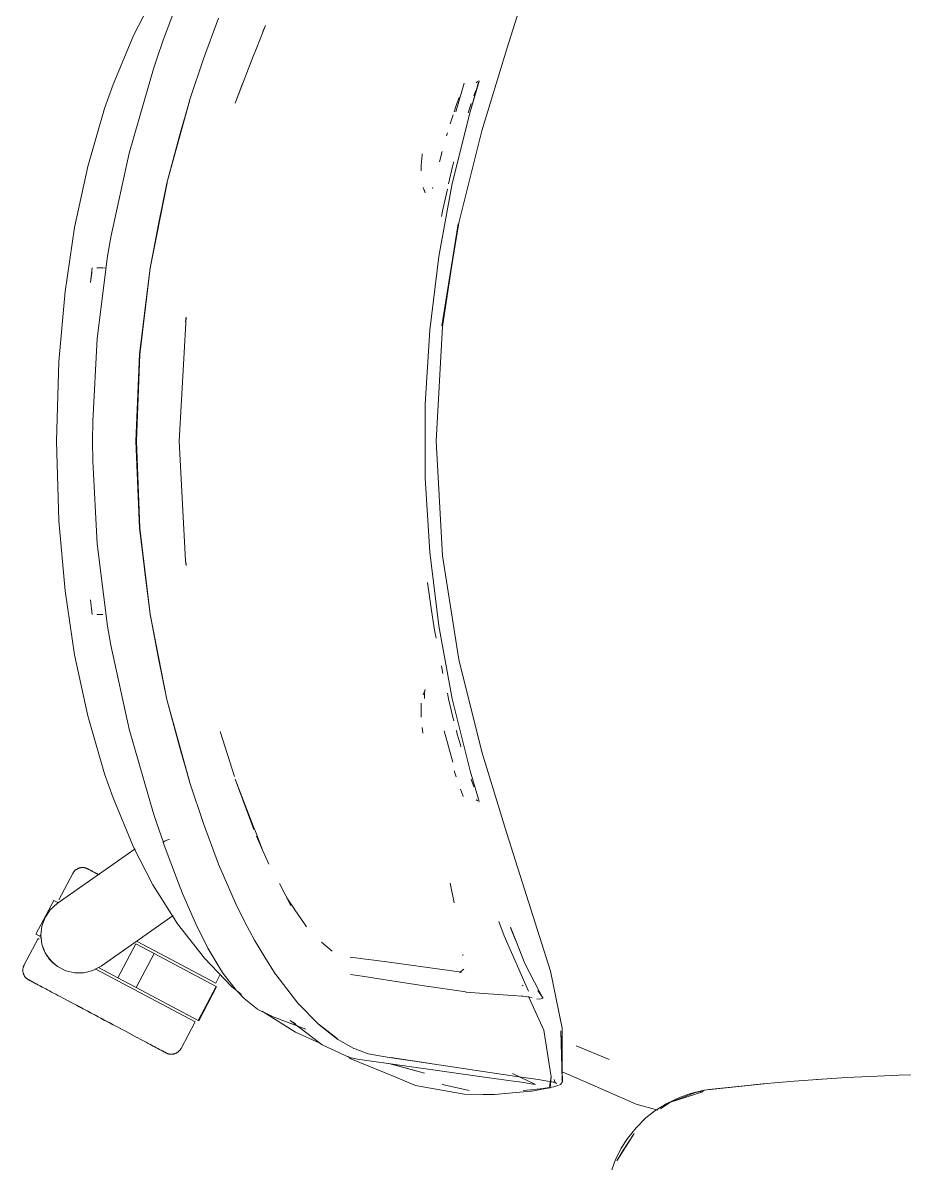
# Model space of a CAD drawing. Header units: millimetres. Extents: x 155927 to 326028, y -36033 to 97293.
# Drawn here: x 185193.5 to 185515.7, y 30465.7 to 30882.9 of the extents above; entities that cross this region are included whole.
import ezdxf

# ---------------------------------------------------------------- set-up
doc = ezdxf.new("R2010")
doc.units = ezdxf.units.MM
doc.header["$MEASUREMENT"] = 0
doc.layers.add('G-IMPT', color=8, linetype='CONTINUOUS', lineweight=9)
doc.layers.add('I-FURN', color=8, linetype='CONTINUOUS', lineweight=9)

msp = doc.modelspace()

# ---------------------------------------------------------------- linework, layer by layer
at = {"layer": 'G-IMPT'}
for p, q in [((185370.45, 30873.41), (185386.44, 30923.65)), ((185233.98, 30878.29), (185241.07, 30892.07)), ((185244.79, 30876.5), (185250.39, 30891.57)), ((185259.56, 30869.72), (185265.02, 30884.6)), ((185278.53, 30872.64), (185282.25, 30881.96)), ((185282.25, 30881.96), (185281.25, 30879.72)), ((185226.46, 30860.32), (185233.98, 30878.29)), ((185244.79, 30876.5), (185242.45, 30869.67)), ((185271.15, 30853.46), (185277.86, 30870.91)), ((185277.86, 30870.91), (185278.53, 30872.64)), ((185361.27, 30843.43), (185370.45, 30873.41)), ((185241.25, 30866.07), (185242.45, 30869.67)), ((185259.56, 30869.72), (185254.55, 30854.8)), ((185241.25, 30866.07), (185232.31, 30835.24)), ((185226.46, 30860.32), (185223.39, 30851.58)), ((185271.15, 30853.46), (185273.87, 30860.89)), ((185351.85, 30850.38), (185354.88, 30860.81)), ((185357.04, 30850.38), (185360.31, 30861.6)), ((185357.04, 30850.38), (185360.15, 30861.2)), ((185357.04, 30850.38), (185360.1, 30860.91)), ((185358.77, 30857.13), (185359.16, 30858.2)), ((185359.22, 30861.06), (185359.83, 30861.45)), ((185359.22, 30861.06), (185359.43, 30861.21)), ((185360.1, 30860.91), (185360.15, 30861.2)), ((185360.31, 30861.6), (185360.18, 30861.85)), ((185246.17, 30824.3), (185254.55, 30854.8)), ((185246.17, 30824.3), (185254.6, 30854.71)), ((185250.82, 30841.55), (185254.6, 30854.71)), ((185352.97, 30855.56), (185352.21, 30853.4)), ((185358.42, 30856.16), (185358.77, 30857.13)), ((185223.39, 30851.58), (185217.22, 30830.34)), ((185350.49, 30824.06), (185357.04, 30850.38)), ((185351.95, 30852.68), (185351.18, 30850.37)), ((185351.95, 30852.68), (185352.21, 30853.4)), ((185356.41, 30850.38), (185356.26, 30849.92)), ((185356.41, 30850.38), (185357.15, 30852.61)), ((185357.43, 30853.41), (185357.15, 30852.61)), ((185350.56, 30848.46), (185349.77, 30845.97)), ((185350.8, 30849.24), (185350.56, 30848.46)), ((185250.82, 30841.55), (185246.17, 30824.3)), ((185348.78, 30842.67), (185348.45, 30841.55)), ((185361.27, 30843.43), (185352.95, 30809.75)), ((185225.64, 30804.45), (185232.31, 30835.24)), ((185339.17, 30830.82), (185339.45, 30834.53)), ((185339.45, 30834.53), (185339.48, 30835.01)), ((185346.87, 30835.88), (185345.88, 30832.02)), ((185346.87, 30835.88), (185346.48, 30834.35)), ((185217.22, 30830.34), (185212.4, 30807.98)), ((185339.17, 30830.82), (185339.07, 30829.45)), ((185339.07, 30828.75), (185339.07, 30829.45)), ((185349.17, 30824.05), (185350.72, 30830.8)), ((185350.72, 30830.8), (185351.06, 30832.08)), ((185239.99, 30793.18), (185246.21, 30824.42)), ((185246.21, 30824.42), (185240, 30793.25)), ((185246.17, 30824.3), (185243.09, 30809.28)), ((185340.61, 30820.66), (185339.92, 30822.61)), ((185340.61, 30820.66), (185340.39, 30821.71)), ((185343.28, 30822.26), (185343.41, 30822.67)), ((185350.49, 30824.06), (185345.56, 30797.4)), ((185347.01, 30814.65), (185348.72, 30822.07)), ((185346.54, 30812.02), (185347.01, 30814.65)), ((185208.91, 30784.56), (185212.4, 30807.98)), ((185239.99, 30793.18), (185243.09, 30809.28)), ((185352.95, 30809.75), (185346.7, 30772.01)), ((185346.7, 30772.01), (185352.69, 30809.37)), ((185346.96, 30771.83), (185352.69, 30809.37)), ((185224.46, 30797.53), (185225.64, 30804.45)), ((185220.65, 30767.36), (185224.46, 30797.53)), ((185345.56, 30797.4), (185342.26, 30770.48)), ((185218.81, 30793.26), (185218.16, 30787.85)), ((185218.73, 30791.61), (185218.16, 30787.85)), ((185220.57, 30793.29), (185222.67, 30793.22)), ((185220.57, 30793.29), (185220.68, 30793.29)), ((185223.91, 30793.17), (185222.67, 30793.22)), ((185236.17, 30761.66), (185240, 30793.25)), ((185236.21, 30761.62), (185239.99, 30793.18)), ((185238.05, 30777.7), (185239.99, 30793.18)), ((185206.65, 30758.99), (185208.91, 30784.56)), ((185238.05, 30777.7), (185236.21, 30761.62)), ((185250.66, 30729.85), (185253.17, 30775.19)), ((185253.17, 30775.19), (185252.94, 30773.57)), ((185252.94, 30773.57), (185253.17, 30774.88)), ((185253.21, 30775.12), (185253.17, 30774.88)), ((185340.61, 30743.41), (185342.26, 30770.48)), ((185346.96, 30771.83), (185344.6, 30729.85)), ((185219.03, 30737.16), (185220.65, 30767.36)), ((185205.8, 30729.85), (185206.65, 30758.99)), ((185234.84, 30729.85), (185236.17, 30761.66)), ((185236.21, 30761.62), (185235.07, 30729.85)), ((185236.21, 30761.62), (185235.54, 30746.73)), ((185235.54, 30746.73), (185235.07, 30729.85)), ((185340.61, 30716.29), (185340.61, 30743.41)), ((185219.03, 30737.16), (185218.94, 30729.85)), ((185206.65, 30700.7), (185205.8, 30729.85)), ((185219.03, 30722.53), (185218.94, 30729.85)), ((185236.17, 30698.03), (185234.84, 30729.85)), ((185235.54, 30712.96), (185235.07, 30729.85)), ((185236.21, 30698.07), (185235.07, 30729.85)), ((185250.61, 30729.85), (185252.94, 30686.12)), ((185250.66, 30729.85), (185252.94, 30686.12)), ((185346.96, 30687.86), (185344.6, 30729.85)), ((185219.03, 30722.53), (185220.65, 30692.33)), ((185340.61, 30716.29), (185342.26, 30689.21)), ((185235.54, 30712.96), (185236.21, 30698.07)), ((185208.91, 30675.13), (185206.65, 30700.7)), ((185236.17, 30698.03), (185240, 30666.44)), ((185236.21, 30698.07), (185239.99, 30666.52)), ((185236.21, 30698.07), (185238.05, 30681.99)), ((185220.65, 30692.33), (185224.46, 30662.16)), ((185345.56, 30662.3), (185342.26, 30689.21)), ((185352.95, 30649.94), (185346.96, 30687.86)), ((185252.94, 30686.12), (185253.2, 30684.34)), ((185252.94, 30686.12), (185253.17, 30684.81)), ((185253.21, 30684.57), (185253.17, 30684.81)), ((185239.99, 30666.52), (185238.05, 30681.99)), ((185212.4, 30651.71), (185208.91, 30675.13)), ((185341.65, 30676.45), (185341.46, 30678.11)), ((185342.94, 30667.92), (185341.65, 30676.45)), ((185218.81, 30666.43), (185218.16, 30671.85)), ((185222.67, 30666.47), (185220.57, 30666.4)), ((185220.57, 30666.4), (185220.68, 30666.4)), ((185246.17, 30635.39), (185239.99, 30666.52)), ((185239.99, 30666.52), (185243.09, 30650.41)), ((185246.17, 30635.39), (185240, 30666.44)), ((185342.94, 30667.92), (185343.79, 30662.3)), ((185224.46, 30662.16), (185225.64, 30655.24)), ((185343.79, 30662.3), (185344.04, 30660.67)), ((185350.49, 30635.63), (185345.56, 30662.3)), ((185344.59, 30657.77), (185344.04, 30660.67)), ((185232.31, 30624.45), (185225.64, 30655.24)), ((185217.22, 30629.35), (185212.4, 30651.71)), ((185246.17, 30635.39), (185243.09, 30650.41)), ((185352.95, 30649.94), (185361.27, 30616.26)), ((185346.52, 30647.66), (185347.05, 30644.85)), ((185340.61, 30639.03), (185339.92, 30637.08)), ((185340.39, 30637.8), (185340.36, 30635.68)), ((185340.39, 30637.99), (185340.61, 30639.03)), ((185348.72, 30637.62), (185349.17, 30635.64)), ((185250.82, 30618.14), (185246.17, 30635.39)), ((185246.17, 30635.39), (185254.55, 30604.89)), ((185246.17, 30635.39), (185254.6, 30604.98)), ((185339.07, 30633.98), (185339.15, 30628.92)), ((185339.07, 30633.98), (185339.07, 30631.19)), ((185340.35, 30635.82), (185340.36, 30635.68)), ((185350.72, 30628.89), (185349.17, 30635.64)), ((185350.49, 30635.63), (185357.04, 30609.31)), ((185223.39, 30608.11), (185217.22, 30629.35)), ((185339.15, 30628.92), (185339.07, 30631.19)), ((185350.72, 30628.89), (185351.06, 30627.6)), ((185232.31, 30624.45), (185241.25, 30593.62)), ((185339.47, 30625.13), (185339.68, 30623.03)), ((185265.62, 30623.7), (185266.7, 30620.27)), ((185265.62, 30623.7), (185270.87, 30607.22)), ((185350.75, 30612.41), (185347.55, 30623.85)), ((185352.03, 30623.87), (185351.98, 30624.05)), ((185352.34, 30622.73), (185352.03, 30623.87)), ((185352.34, 30622.73), (185353.46, 30618.74)), ((185250.82, 30618.14), (185254.6, 30604.98)), ((185353.46, 30618.74), (185353.66, 30618.05)), ((185370.45, 30586.29), (185361.27, 30616.26)), ((185223.39, 30608.11), (185226.46, 30599.37)), ((185351.2, 30609.32), (185351.92, 30607.1)), ((185357.04, 30609.31), (185360.11, 30598.88)), ((185254.55, 30604.89), (185259.56, 30589.97)), ((185271.15, 30606.23), (185277.97, 30587.82)), ((185271.15, 30606.23), (185277.86, 30588.78)), ((185358.2, 30604.11), (185357.46, 30606.21)), ((185358.2, 30604.11), (185358.44, 30603.45)), ((185226.46, 30599.37), (185233.98, 30581.4)), ((185353.91, 30601.56), (185353.54, 30602.57)), ((185353.91, 30601.56), (185354.53, 30599.9)), ((185359.22, 30598.63), (185359.43, 30598.48)), ((185359.22, 30598.63), (185359.83, 30598.24)), ((185360.18, 30598.61), (185360.11, 30598.88)), ((185360.25, 30598.31), (185360.18, 30598.61)), ((185360.22, 30597.85), (185360.31, 30598.09)), ((185360.31, 30598.09), (185360.25, 30598.31)), ((185241.25, 30593.62), (185242.45, 30590.02)), ((185244.86, 30583.08), (185242.45, 30590.02)), ((185265.02, 30575.09), (185259.56, 30589.97)), ((185277.86, 30588.78), (185278.53, 30587.05)), ((185281.25, 30579.97), (185278.53, 30587.05)), ((185244.82, 30583.09), (185244.85, 30583.22)), ((185250.39, 30568.12), (185244.82, 30583.09)), ((185244.85, 30583.22), (185245.26, 30583.49)), ((185244.85, 30583.22), (185244.86, 30583.26)), ((185244.85, 30583.22), (185244.86, 30583.08)), ((185245.26, 30583.49), (185244.86, 30583.26)), ((185246.09, 30583.87), (185245.26, 30583.49)), ((185245.44, 30583.59), (185245.26, 30583.49)), ((185246.09, 30583.87), (185245.44, 30583.59)), ((185246.09, 30583.87), (185247.14, 30584.29)), ((185246.09, 30583.87), (185246.55, 30584.07)), ((185247.14, 30584.29), (185246.55, 30584.07)), ((185281.25, 30579.97), (185278.94, 30585.42)), ((185370.45, 30586.29), (185386.44, 30536.04)), ((185241.07, 30567.62), (185233.98, 30581.4)), ((185283.45, 30575.13), (185281.25, 30579.97)), ((185265.02, 30575.09), (185271.2, 30560.87)), ((185250.05, 30553.33), (185241.07, 30567.62)), ((185251.87, 30564.44), (185250.39, 30568.12)), ((185287.33, 30568.06), (185291.5, 30559.98)), ((185349.73, 30568.17), (185351.14, 30560.92)), ((185256.64, 30553.48), (185251.87, 30564.44)), ((185290, 30562.75), (185292.56, 30559)), ((185290, 30562.75), (185291.5, 30559.98)), ((185274.58, 30554.14), (185271.2, 30560.87)), ((185292.56, 30559), (185292.95, 30558.42)), ((185292.95, 30558.42), (185296.45, 30553.28)), ((185250.05, 30553.33), (185259.85, 30540.73)), ((185256.86, 30553.04), (185256.64, 30553.48)), ((185256.64, 30553.48), (185261.17, 30544.43)), ((185256.64, 30553.48), (185260.86, 30545.03)), ((185274.58, 30554.14), (185278.15, 30547.35)), ((185296.45, 30553.28), (185297.2, 30552.18)), ((185367.47, 30554.11), (185369.46, 30548.87)), ((185256.86, 30553.04), (185261.17, 30544.43)), ((185373.76, 30547.23), (185371.74, 30552.13)), ((185371.74, 30552.13), (185373.77, 30547.02)), ((185373.77, 30547.02), (185371.97, 30551.56)), ((185261.17, 30544.43), (185260.86, 30545.03)), ((185281.92, 30541.12), (185278.15, 30547.35)), ((185302.72, 30546.65), (185306.63, 30543.31)), ((185369.46, 30548.87), (185378.39, 30528.71)), ((185377.02, 30538.76), (185373.76, 30547.23)), ((185261.17, 30544.43), (185265.9, 30536.43)), ((185281.92, 30541.12), (185285.8, 30535.02)), ((185326.58, 30539.37), (185313.22, 30541.15)), ((185313.22, 30541.15), (185313.69, 30541.01)), ((185354.41, 30541.7), (185354.36, 30542.05)), ((185269.81, 30530.43), (185259.85, 30540.73)), ((185326.58, 30539.37), (185353.91, 30535.64)), ((185354.76, 30536.75), (185353.2, 30535.51)), ((185377.02, 30538.76), (185382.29, 30528.65)), ((185266.77, 30535.14), (185265.9, 30536.43)), ((185271.48, 30529.01), (185266.77, 30535.14)), ((185285.97, 30534.77), (185285.8, 30535.02)), ((185293.99, 30524.33), (185285.97, 30534.77)), ((185318.39, 30534.02), (185313.31, 30534.76)), ((185318.39, 30534.02), (185325.22, 30532.96)), ((185325.22, 30532.96), (185326.88, 30532.69)), ((185338.65, 30530.83), (185326.88, 30532.69)), ((185353.41, 30535.55), (185353.64, 30535.59)), ((185353.91, 30535.64), (185353.64, 30535.59)), ((185386.44, 30536.04), (185390.64, 30515.09)), ((185273.48, 30527.43), (185269.81, 30530.43)), ((185271.48, 30529.01), (185274.37, 30525.99)), ((185340.21, 30530.58), (185338.65, 30530.83)), ((185355.42, 30528.37), (185340.21, 30530.58)), ((185355.42, 30528.37), (185355.5, 30528.36)), ((185355.5, 30528.36), (185363.74, 30527.74)), ((185376.01, 30530.88), (185376.45, 30530.61)), ((185383.64, 30526.2), (185381.8, 30528.9)), ((185383.64, 30526.2), (185382.29, 30528.65)), ((185279.24, 30522.13), (185274.37, 30525.99)), ((185301.73, 30516.43), (185293.99, 30524.33)), ((185372.59, 30527.11), (185363.74, 30527.74)), ((185372.59, 30527.11), (185376, 30526.86)), ((185376.37, 30526.81), (185376, 30526.86)), ((185376.37, 30526.81), (185378.83, 30526.53)), ((185384.01, 30514.39), (185378.42, 30526.68)), ((185378.83, 30526.53), (185378.89, 30526.51)), ((185379.66, 30526.23), (185378.89, 30526.51)), ((185381.4, 30525.75), (185382.93, 30525.92)), ((185382.93, 30525.92), (185383.62, 30526.07)), ((185383.62, 30526.07), (185383.64, 30526.2)), ((185383.64, 30526.2), (185383.68, 30526.36)), ((185280.37, 30521.51), (185279.24, 30522.13)), ((185280.37, 30521.51), (185282.81, 30520.34)), ((185281.73, 30520.82), (185280.97, 30521.32)), ((185281.73, 30520.82), (185293.18, 30513.7)), ((185282.81, 30520.34), (185285.04, 30519.27)), ((185296.95, 30514.76), (185285.04, 30519.27)), ((185291.29, 30517.99), (185302.94, 30509.07)), ((185291.29, 30517.99), (185293.24, 30516.87)), ((185308.47, 30511.34), (185301.52, 30516.74)), ((185301.52, 30516.74), (185305.09, 30513.93)), ((185301.73, 30516.43), (185308.7, 30511.01)), ((185293.18, 30513.7), (185301.81, 30509.72)), ((185308.47, 30511.34), (185305.09, 30513.93)), ((185384.01, 30514.39), (185386.72, 30497.34)), ((185390.2, 30514.2), (185390.78, 30495.76)), ((185390.2, 30514.2), (185390.68, 30496.22)), ((185390.64, 30515.09), (185390.68, 30496.22)), ((185302.94, 30509.07), (185309.52, 30506.01)), ((185308.7, 30511.01), (185314.53, 30507.72)), ((185314.95, 30507.51), (185314.53, 30507.72)), ((185314.95, 30507.51), (185319.74, 30505.76)), ((185395.78, 30508.66), (185407.64, 30503.73)), ((185309.52, 30506.01), (185312.88, 30504.44)), ((185312.27, 30504.73), (185313.44, 30503.95)), ((185315.87, 30503.79), (185312.88, 30504.44)), ((185313.44, 30503.95), (185329.89, 30497.16)), ((185363.09, 30497.12), (185315.87, 30503.79)), ((185319.74, 30505.76), (185327.41, 30504.46)), ((185342.58, 30502.16), (185327.41, 30504.46)), ((185342.58, 30502.16), (185327.99, 30504.39)), ((185343.18, 30502.06), (185327.99, 30504.39)), ((185407.9, 30503.63), (185407.64, 30503.73)), ((185340.3, 30498.67), (185327.35, 30502.17)), ((185340.3, 30498.67), (185328.4, 30502.02)), ((185343.18, 30502.06), (185374.05, 30497.51)), ((185398.84, 30495.63), (185390.67, 30499.19)), ((185329.89, 30497.16), (185333.26, 30495.77)), ((185337.11, 30494.17), (185333.26, 30495.77)), ((185363.09, 30497.12), (185373.75, 30495.68)), ((185372.5, 30498.49), (185380.94, 30494.49)), ((185375.05, 30495.46), (185373.75, 30495.68)), ((185374.05, 30497.51), (185381.91, 30496.4)), ((185380.07, 30494.63), (185375.05, 30495.46)), ((185388.17, 30495.29), (185381.91, 30496.4)), ((185386.04, 30493.76), (185386.72, 30497.34)), ((185386.04, 30493.76), (185386.66, 30497.3)), ((185386.66, 30497.3), (185386.27, 30493.35)), ((185387.55, 30495.46), (185388.65, 30494.9)), ((185387.55, 30495.46), (185388.17, 30495.29)), ((185387.83, 30495.83), (185387.75, 30496.33)), ((185387.83, 30495.83), (185388.15, 30495.29)), ((185388.15, 30495.29), (185388.65, 30494.9)), ((185390.04, 30494.57), (185390.41, 30495.07)), ((185390.81, 30495.64), (185390.41, 30495.07)), ((185390.81, 30495.64), (185390.62, 30496.5)), ((185390.62, 30496.5), (185390.64, 30496.39)), ((185390.68, 30496.22), (185390.64, 30496.39)), ((185390.78, 30495.76), (185390.68, 30496.22)), ((185406.67, 30492.21), (185398.84, 30495.63)), ((185442.63, 30492.43), (185465.59, 30494.88)), ((185465.59, 30494.88), (185445.45, 30492.76)), ((185464.07, 30494.78), (185475.47, 30495.77)), ((185485.76, 30496.49), (185475.47, 30495.77)), ((185483.71, 30496.36), (185482.3, 30496.22)), ((185483.71, 30496.36), (185485.62, 30496.45)), ((185485.76, 30496.49), (185494.63, 30497.06)), ((185505.93, 30497.59), (185494.63, 30497.06)), ((185505.93, 30497.59), (185513.81, 30497.89)), ((185526.12, 30498.18), (185513.81, 30497.89)), ((185354.81, 30490.94), (185337.11, 30494.17)), ((185347.37, 30494.39), (185346.79, 30494.54)), ((185356.67, 30492.35), (185347.37, 30494.39)), ((185354.81, 30490.94), (185361.78, 30490.91)), ((185365.95, 30490.91), (185361.78, 30490.91)), ((185369.9, 30491.25), (185365.95, 30490.91)), ((185369.9, 30491.25), (185379.23, 30492.05)), ((185379.06, 30492.57), (185376.47, 30492.36)), ((185379.06, 30492.57), (185383.75, 30493.09)), ((185379.23, 30492.05), (185379.7, 30492.1)), ((185383.95, 30492.91), (185379.7, 30492.1)), ((185380.94, 30494.49), (185380.07, 30494.63)), ((185384.36, 30493.17), (185383.75, 30493.09)), ((185383.95, 30492.91), (185386.27, 30493.35)), ((185384.36, 30493.17), (185387.64, 30493.7)), ((185387.64, 30493.7), (185389.5, 30494.25)), ((185390.04, 30494.57), (185389.5, 30494.25)), ((185417.8, 30487.35), (185406.67, 30492.21)), ((185430.28, 30488.03), (185442.14, 30491.84)), ((185439.5, 30491.63), (185431.32, 30488.43)), ((185432.99, 30488.93), (185442.14, 30491.84)), ((185433.54, 30489.82), (185437.67, 30491.27)), ((185442.63, 30492.43), (185437.67, 30491.27)), ((185442.56, 30492.21), (185439.5, 30491.63)), ((185442.63, 30492.43), (185464.07, 30494.78)), ((185442.63, 30492.43), (185445.45, 30492.76)), ((185417.8, 30487.35), (185425.62, 30485.09)), ((185428.96, 30487.63), (185424.63, 30484.9)), ((185430.28, 30488.03), (185426.7, 30485.61)), ((185428.96, 30487.63), (185433.54, 30489.82)), ((185430.28, 30488.03), (185432.99, 30488.93)), ((185421.33, 30482.28), (185424.63, 30484.9)), ((185417.72, 30478.73), (185414.53, 30474.76)), ((185417.72, 30478.73), (185421.33, 30482.28)), ((185410.67, 30466.6), (185416.99, 30476.55)), ((185412.27, 30471.21), (185414.53, 30474.76)), ((185412.83, 30470.28), (185416.99, 30476.55)), ((185410.02, 30466.7), (185412.27, 30471.21)), ((185410.67, 30466.6), (185412.83, 30470.28)), ((185410.02, 30466.7), (185408.31, 30461.93))]:
    msp.add_line(p, q, dxfattribs=at)
at = {"layer": 'I-FURN'}
for p, q in [((185206.01, 30560.71), (185234.6, 30580.72)), ((185211.76, 30571.75), (185206.61, 30562.07)), ((185211.76, 30571.75), (185211.83, 30571.89)), ((185211.83, 30571.89), (185211.92, 30572.03)), ((185211.92, 30572.03), (185212.01, 30572.17)), ((185212.01, 30572.17), (185212.1, 30572.3)), ((185212.1, 30572.3), (185212.2, 30572.42)), ((185212.2, 30572.42), (185212.31, 30572.54)), ((185212.31, 30572.54), (185212.42, 30572.66)), ((185212.42, 30572.66), (185212.53, 30572.78)), ((185212.53, 30572.78), (185212.65, 30572.89)), ((185212.65, 30572.89), (185212.77, 30572.99)), ((185212.77, 30572.99), (185212.9, 30573.09)), ((185212.9, 30573.09), (185213.03, 30573.18)), ((185213.03, 30573.18), (185213.17, 30573.27)), ((185213.17, 30573.27), (185213.3, 30573.35)), ((185213.3, 30573.35), (185213.45, 30573.43)), ((185213.45, 30573.43), (185213.59, 30573.5)), ((185213.59, 30573.5), (185213.74, 30573.57)), ((185213.74, 30573.57), (185213.89, 30573.63)), ((185213.89, 30573.63), (185214.04, 30573.68)), ((185214.04, 30573.68), (185214.19, 30573.73)), ((185214.19, 30573.73), (185214.35, 30573.77)), ((185214.35, 30573.77), (185214.5, 30573.81)), ((185214.5, 30573.81), (185214.66, 30573.84)), ((185214.66, 30573.84), (185214.82, 30573.86)), ((185214.82, 30573.86), (185214.98, 30573.88)), ((185214.98, 30573.88), (185215.14, 30573.89)), ((185215.14, 30573.89), (185215.31, 30573.89)), ((185215.31, 30573.89), (185215.47, 30573.89)), ((185215.47, 30573.89), (185215.63, 30573.88)), ((185215.63, 30573.88), (185215.79, 30573.86)), ((185215.79, 30573.86), (185215.95, 30573.84)), ((185215.95, 30573.84), (185216.11, 30573.81)), ((185216.11, 30573.81), (185216.26, 30573.78)), ((185216.26, 30573.78), (185216.42, 30573.74)), ((185216.42, 30573.74), (185216.57, 30573.69)), ((185216.57, 30573.69), (185216.73, 30573.64)), ((185216.73, 30573.64), (185216.88, 30573.58)), ((185216.88, 30573.58), (185217.02, 30573.51)), ((185217.02, 30573.51), (185217.17, 30573.44)), ((185217.17, 30573.44), (185217.21, 30573.42)), ((185217.21, 30573.42), (185217.23, 30573.41)), ((185217.25, 30573.39), (185217.21, 30573.42)), ((185217.21, 30573.42), (185217.21, 30573.42)), ((185217.23, 30573.41), (185217.29, 30573.38)), ((185217.34, 30573.35), (185217.25, 30573.39)), ((185217.29, 30573.38), (185217.39, 30573.32)), ((185217.46, 30573.29), (185217.34, 30573.35)), ((185217.39, 30573.32), (185217.53, 30573.25)), ((185217.62, 30573.2), (185217.46, 30573.29)), ((185217.53, 30573.25), (185217.71, 30573.15)), ((185217.82, 30573.09), (185217.62, 30573.2)), ((185217.71, 30573.15), (185217.93, 30573.04)), ((185218.06, 30572.96), (185217.82, 30573.09)), ((185217.93, 30573.04), (185218.18, 30572.9)), ((185218.34, 30572.82), (185218.06, 30572.96)), ((185218.18, 30572.9), (185218.48, 30572.74)), ((185218.66, 30572.65), (185218.34, 30572.82)), ((185218.48, 30572.74), (185218.82, 30572.56)), ((185219.01, 30572.46), (185218.66, 30572.65)), ((185218.82, 30572.56), (185219.19, 30572.36)), ((185219.41, 30572.25), (185219.01, 30572.46)), ((185219.19, 30572.36), (185219.6, 30572.15)), ((185219.84, 30572.02), (185219.41, 30572.25)), ((185219.6, 30572.15), (185220.05, 30571.91)), ((185220.3, 30571.77), (185219.84, 30572.02)), ((185220.05, 30571.91), (185220.53, 30571.65)), ((185220.8, 30571.51), (185220.3, 30571.77)), ((185220.53, 30571.65), (185221.05, 30571.38)), ((185221.34, 30571.22), (185220.8, 30571.51)), ((185204.86, 30561.86), (185198.28, 30549.5)), ((185204.86, 30561.86), (185206.25, 30561.12)), ((185201.61, 30555.66), (185203.5, 30558.45)), ((185203.5, 30558.45), (185206.01, 30560.71)), ((185206.25, 30561.12), (185206.16, 30561.17)), ((185200.43, 30552.5), (185201.61, 30555.66)), ((185248.5, 30556.29), (185222.07, 30537.78)), ((185199.68, 30548.76), (185198.28, 30549.5)), ((185199.68, 30548.76), (185200.08, 30549.52)), ((185200.05, 30549.15), (185200.43, 30552.5)), ((185200.48, 30545.8), (185200.05, 30549.15)), ((185199.09, 30547.94), (185193.94, 30538.25)), ((185199.09, 30547.94), (185199.46, 30547.74)), ((185199.59, 30548.81), (185199.68, 30548.76)), ((185201.69, 30542.66), (185200.48, 30545.8)), ((185234.83, 30545.93), (185228.26, 30533.57)), ((185234.83, 30545.93), (185241.47, 30542.4)), ((185235.3, 30546.81), (185264, 30531.55)), ((185203.63, 30539.89), (185201.69, 30542.66)), ((185202.17, 30541.82), (185204.47, 30539.03)), ((185241.47, 30542.4), (185234.9, 30530.03)), ((185241.47, 30542.4), (185264.18, 30530.32)), ((185193.47, 30536.51), (185193.48, 30536.68)), ((185193.48, 30536.68), (185193.5, 30536.84)), ((185193.5, 30536.84), (185193.52, 30537)), ((185193.52, 30537), (185193.55, 30537.15)), ((185193.55, 30537.15), (185193.59, 30537.31)), ((185193.59, 30537.31), (185193.63, 30537.47)), ((185193.63, 30537.47), (185193.67, 30537.62)), ((185193.67, 30537.62), (185193.73, 30537.77)), ((185193.73, 30537.77), (185193.79, 30537.92)), ((185193.79, 30537.92), (185193.85, 30538.07)), ((185193.85, 30538.07), (185193.92, 30538.22)), ((185193.92, 30538.22), (185193.94, 30538.25)), ((185206.17, 30537.67), (185203.63, 30539.89)), ((185204.47, 30539.03), (185205.89, 30537.88)), ((185209.17, 30536.13), (185206.17, 30537.67)), ((185222.07, 30537.78), (185219.09, 30536.19)), ((185219.88, 30536.89), (185256.49, 30517.42)), ((185228.26, 30533.57), (185221.2, 30537.32)), ((185193.47, 30536.35), (185193.47, 30536.51)), ((185193.48, 30536.19), (185193.47, 30536.35)), ((185193.49, 30536.03), (185193.48, 30536.19)), ((185193.5, 30535.87), (185193.49, 30536.03)), ((185193.52, 30535.71), (185193.5, 30535.87)), ((185193.55, 30535.55), (185193.52, 30535.71)), ((185193.59, 30535.4), (185193.55, 30535.55)), ((185193.63, 30535.24), (185193.59, 30535.4)), ((185193.68, 30535.09), (185193.63, 30535.24)), ((185193.73, 30534.93), (185193.68, 30535.09)), ((185193.79, 30534.78), (185193.73, 30534.93)), ((185193.86, 30534.64), (185193.79, 30534.78)), ((185193.93, 30534.49), (185193.86, 30534.64)), ((185194.01, 30534.35), (185193.93, 30534.49)), ((185194.09, 30534.21), (185194.01, 30534.35)), ((185194.18, 30534.08), (185194.09, 30534.21)), ((185194.27, 30533.95), (185194.18, 30534.08)), ((185194.37, 30533.82), (185194.27, 30533.95)), ((185194.48, 30533.7), (185194.37, 30533.82)), ((185194.59, 30533.58), (185194.48, 30533.7)), ((185194.7, 30533.47), (185194.59, 30533.58)), ((185194.82, 30533.36), (185194.7, 30533.47)), ((185194.94, 30533.25), (185194.82, 30533.36)), ((185195.07, 30533.15), (185194.94, 30533.25)), ((185195.2, 30533.06), (185195.07, 30533.15)), ((185195.33, 30532.97), (185195.2, 30533.06)), ((185195.47, 30532.88), (185195.33, 30532.97)), ((185195.61, 30532.8), (185195.47, 30532.88)), ((185195.62, 30532.8), (185195.61, 30532.8)), ((185195.61, 30532.8), (185195.63, 30532.79)), ((185195.66, 30532.78), (185195.62, 30532.8)), ((185195.63, 30532.79), (185195.69, 30532.76)), ((185195.74, 30532.73), (185195.66, 30532.78)), ((185195.69, 30532.76), (185195.79, 30532.71)), ((185195.86, 30532.67), (185195.74, 30532.73)), ((185195.79, 30532.71), (185195.93, 30532.63)), ((185196.02, 30532.58), (185195.86, 30532.67)), ((185195.93, 30532.63), (185196.11, 30532.54)), ((185196.22, 30532.48), (185196.02, 30532.58)), ((185196.11, 30532.54), (185196.33, 30532.42)), ((185196.47, 30532.35), (185196.22, 30532.48)), ((185196.33, 30532.42), (185196.59, 30532.28)), ((185212.45, 30535.34), (185209.17, 30536.13)), ((185215.82, 30535.36), (185212.45, 30535.34)), ((185219.09, 30536.19), (185215.82, 30535.36)), ((185234.9, 30530.03), (185228.26, 30533.57)), ((185264, 30531.55), (185265.67, 30534.71)), ((185196.74, 30532.2), (185196.47, 30532.35)), ((185196.59, 30532.28), (185196.89, 30532.13)), ((185197.06, 30532.03), (185196.74, 30532.2)), ((185196.89, 30532.13), (185197.22, 30531.95)), ((185197.42, 30531.84), (185197.06, 30532.03)), ((185197.22, 30531.95), (185197.59, 30531.75)), ((185197.81, 30531.63), (185197.42, 30531.84)), ((185197.59, 30531.75), (185198, 30531.53)), ((185198.24, 30531.4), (185197.81, 30531.63)), ((185198, 30531.53), (185198.45, 30531.29)), ((185198.71, 30531.16), (185198.24, 30531.4)), ((185198.45, 30531.29), (185198.93, 30531.04)), ((185199.21, 30530.89), (185198.71, 30531.16)), ((185198.93, 30531.04), (185199.45, 30530.76)), ((185199.74, 30530.61), (185199.21, 30530.89)), ((185199.45, 30530.76), (185200, 30530.47)), ((185200.31, 30530.3), (185199.74, 30530.61)), ((185200, 30530.47), (185200.58, 30530.16)), ((185200.58, 30530.16), (185201.2, 30529.83)), ((185201.2, 30529.83), (185201.85, 30529.49)), ((185201.85, 30529.49), (185202.53, 30529.13)), ((185202.53, 30529.13), (185203.23, 30528.75)), ((185203.23, 30528.75), (185203.97, 30528.36)), ((185203.97, 30528.36), (185204.73, 30527.95)), ((185257.61, 30517.96), (185234.9, 30530.03)), ((185264.18, 30530.32), (185257.61, 30517.96)), ((185257.78, 30517.87), (185264.35, 30530.23)), ((185204.73, 30527.95), (185205.52, 30527.54)), ((185205.52, 30527.54), (185206.33, 30527.1)), ((185206.33, 30527.1), (185207.17, 30526.66)), ((185207.17, 30526.66), (185208.02, 30526.2)), ((185208.02, 30526.2), (185208.9, 30525.74)), ((185208.9, 30525.74), (185209.8, 30525.26)), ((185210.29, 30525), (185209.38, 30525.48)), ((185209.8, 30525.26), (185210.71, 30524.78)), ((185211.21, 30524.51), (185210.29, 30525)), ((185210.71, 30524.78), (185211.64, 30524.28)), ((185212.15, 30524.01), (185211.21, 30524.51)), ((185211.64, 30524.28), (185212.58, 30523.78)), ((185213.1, 30523.51), (185212.15, 30524.01)), ((185212.58, 30523.78), (185213.54, 30523.27)), ((185214.06, 30522.99), (185213.1, 30523.51)), ((185213.54, 30523.27), (185214.51, 30522.76)), ((185215.04, 30522.47), (185214.06, 30522.99)), ((185214.51, 30522.76), (185215.49, 30522.23)), ((185216.02, 30521.95), (185215.04, 30522.47)), ((185215.49, 30522.23), (185216.47, 30521.71)), ((185217.01, 30521.42), (185216.02, 30521.95)), ((185216.47, 30521.71), (185217.47, 30521.18)), ((185218.01, 30520.89), (185217.01, 30521.42)), ((185217.47, 30521.18), (185218.47, 30520.65)), ((185219.01, 30520.36), (185218.01, 30520.89)), ((185218.47, 30520.65), (185219.47, 30520.12)), ((185220.01, 30519.83), (185219.01, 30520.36)), ((185219.47, 30520.12), (185220.48, 30519.58)), ((185221.02, 30519.29), (185220.01, 30519.83)), ((185220.48, 30519.58), (185221.48, 30519.05)), ((185222.02, 30518.76), (185221.02, 30519.29)), ((185221.48, 30519.05), (185222.49, 30518.51)), ((185223.03, 30518.23), (185222.02, 30518.76)), ((185222.49, 30518.51), (185223.49, 30517.98)), ((185224.03, 30517.69), (185223.03, 30518.23)), ((185223.49, 30517.98), (185224.48, 30517.45)), ((185225.02, 30517.17), (185224.03, 30517.69)), ((185224.48, 30517.45), (185225.48, 30516.92)), ((185226.01, 30516.64), (185225.02, 30517.17)), ((185225.48, 30516.92), (185226.46, 30516.4)), ((185226.99, 30516.12), (185226.01, 30516.64)), ((185226.46, 30516.4), (185227.43, 30515.88)), ((185227.95, 30515.61), (185226.99, 30516.12)), ((185227.43, 30515.88), (185228.4, 30515.37)), ((185251.34, 30507.74), (185256.49, 30517.42)), ((185228.91, 30515.1), (185227.95, 30515.61)), ((185228.4, 30515.37), (185229.35, 30514.86)), ((185229.86, 30514.59), (185228.91, 30515.1)), ((185229.35, 30514.86), (185230.29, 30514.37)), ((185230.79, 30514.1), (185229.86, 30514.59)), ((185230.29, 30514.37), (185231.21, 30513.88)), ((185231.7, 30513.61), (185230.79, 30514.1)), ((185231.21, 30513.88), (185232.11, 30513.39)), ((185232.6, 30513.14), (185231.7, 30513.61)), ((185232.11, 30513.39), (185233, 30512.92)), ((185233.47, 30512.67), (185232.6, 30513.14)), ((185233, 30512.92), (185233.87, 30512.46)), ((185234.33, 30512.22), (185233.47, 30512.67)), ((185233.87, 30512.46), (185234.72, 30512.01)), ((185235.16, 30511.77), (185234.33, 30512.22)), ((185234.72, 30512.01), (185235.54, 30511.57)), ((185235.54, 30511.57), (185236.34, 30511.15)), ((185236.34, 30511.15), (185237.12, 30510.73)), ((185237.12, 30510.73), (185237.87, 30510.34)), ((185237.87, 30510.34), (185238.59, 30509.95)), ((185238.59, 30509.95), (185239.28, 30509.58)), ((185239.28, 30509.58), (185239.95, 30509.23)), ((185239.95, 30509.23), (185240.58, 30508.89)), ((185240.58, 30508.89), (185241.18, 30508.57)), ((185241.49, 30508.41), (185240.91, 30508.72)), ((185241.18, 30508.57), (185241.75, 30508.27)), ((185242.05, 30508.11), (185241.49, 30508.41)), ((185241.75, 30508.27), (185242.29, 30507.99)), ((185242.56, 30507.84), (185242.05, 30508.11)), ((185242.29, 30507.99), (185242.79, 30507.72)), ((185243.04, 30507.58), (185242.56, 30507.84)), ((185242.79, 30507.72), (185243.25, 30507.47)), ((185243.49, 30507.35), (185243.04, 30507.58)), ((185243.25, 30507.47), (185243.68, 30507.24)), ((185251.17, 30507.46), (185251.08, 30507.33)), ((185251.26, 30507.6), (185251.17, 30507.46)), ((185251.34, 30507.74), (185251.26, 30507.6)), ((185243.9, 30507.13), (185243.49, 30507.35)), ((185243.68, 30507.24), (185244.08, 30507.03)), ((185244.27, 30506.93), (185243.9, 30507.13)), ((185244.08, 30507.03), (185244.43, 30506.84)), ((185244.61, 30506.75), (185244.27, 30506.93)), ((185244.43, 30506.84), (185244.75, 30506.68)), ((185244.91, 30506.59), (185244.61, 30506.75)), ((185244.75, 30506.68), (185245.03, 30506.53)), ((185245.16, 30506.46), (185244.91, 30506.59)), ((185245.03, 30506.53), (185245.27, 30506.4)), ((185245.38, 30506.34), (185245.16, 30506.46)), ((185245.27, 30506.4), (185245.47, 30506.29)), ((185245.56, 30506.24), (185245.38, 30506.34)), ((185245.47, 30506.29), (185245.63, 30506.21)), ((185245.7, 30506.17), (185245.56, 30506.24)), ((185245.63, 30506.21), (185245.76, 30506.14)), ((185245.8, 30506.12), (185245.7, 30506.17)), ((185245.76, 30506.14), (185245.84, 30506.1)), ((185245.86, 30506.08), (185245.8, 30506.12)), ((185245.84, 30506.1), (185245.88, 30506.08)), ((185245.88, 30506.07), (185245.86, 30506.08)), ((185245.88, 30506.08), (185245.88, 30506.07)), ((185245.92, 30506.05), (185245.88, 30506.07)), ((185246.07, 30505.98), (185245.92, 30506.05)), ((185246.22, 30505.92), (185246.07, 30505.98)), ((185246.36, 30505.86), (185246.22, 30505.92)), ((185246.52, 30505.8), (185246.36, 30505.86)), ((185246.67, 30505.76), (185246.52, 30505.8)), ((185246.83, 30505.71), (185246.67, 30505.76)), ((185246.98, 30505.68), (185246.83, 30505.71)), ((185247.14, 30505.65), (185246.98, 30505.68)), ((185247.3, 30505.63), (185247.14, 30505.65)), ((185247.46, 30505.61), (185247.3, 30505.63)), ((185247.62, 30505.6), (185247.46, 30505.61)), ((185247.79, 30505.6), (185247.62, 30505.6)), ((185247.95, 30505.6), (185247.79, 30505.6)), ((185248.11, 30505.61), (185247.95, 30505.6)), ((185248.27, 30505.63), (185248.11, 30505.61)), ((185248.43, 30505.65), (185248.27, 30505.63)), ((185248.59, 30505.68), (185248.43, 30505.65)), ((185248.74, 30505.72), (185248.59, 30505.68)), ((185248.9, 30505.76), (185248.74, 30505.72)), ((185249.05, 30505.81), (185248.9, 30505.76)), ((185249.2, 30505.86), (185249.05, 30505.81)), ((185249.35, 30505.92), (185249.2, 30505.86)), ((185249.5, 30505.99), (185249.35, 30505.92)), ((185249.65, 30506.06), (185249.5, 30505.99)), ((185249.79, 30506.14), (185249.65, 30506.06)), ((185249.92, 30506.22), (185249.79, 30506.14)), ((185250.06, 30506.31), (185249.92, 30506.22)), ((185250.19, 30506.4), (185250.06, 30506.31)), ((185250.32, 30506.5), (185250.19, 30506.4)), ((185250.44, 30506.61), (185250.32, 30506.5)), ((185250.56, 30506.72), (185250.44, 30506.61)), ((185250.67, 30506.83), (185250.56, 30506.72)), ((185250.78, 30506.95), (185250.67, 30506.83)), ((185250.89, 30507.07), (185250.78, 30506.95)), ((185250.99, 30507.2), (185250.89, 30507.07)), ((185251.08, 30507.33), (185250.99, 30507.2))]:
    msp.add_line(p, q, dxfattribs=at)
for points in [[(185200.15, 30547.71), (185200.11, 30548.08), (185200.07, 30548.75), (185200.07, 30549.29), (185200.08, 30549.52)], [(185204.11, 30539.37), (185203.71, 30539.77), (185203.35, 30540.19), (185203.02, 30540.61)]]:
    msp.add_open_spline(points, degree=3, dxfattribs=at)
msp.add_open_spline([(185201.41, 30543.21), (185201.33, 30543.37), (185201.04, 30544.01), (185200.82, 30544.63), (185200.68, 30545.1)], degree=3, knots=[-0.5319761, -0.5319761, -0.5319761, -0.5319761, -0.5, -0.4, -0.4, -0.4, -0.4], dxfattribs=at)

doc.saveas('drawing.dxf')
